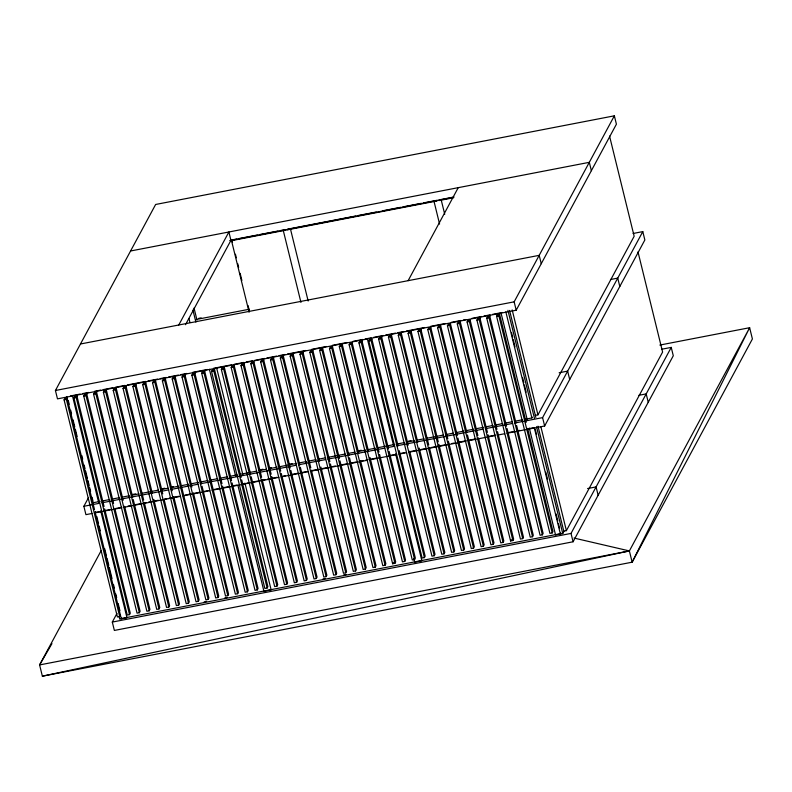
<?xml version="1.0" encoding="UTF-8"?>
<svg xmlns="http://www.w3.org/2000/svg" width="792" height="792" viewBox="0 0 792 792"><rect width="100%" height="100%" fill="white"/><g stroke="black" fill="none" stroke-linecap="round" stroke-linejoin="round"><path stroke-width="1.19" d="M55.43 390.496L155.638 204.475L614.354 115.82L616.414 124.186L516.196 310.207L57.479 398.861L55.43 390.496L514.147 301.841L614.354 115.82M64.083 399.851L64.835 398.455L67.122 398.02L66.37 399.406L119.701 616.513L117.404 616.958L64.083 399.851L66.37 399.406M104.643 508.87L130.284 613.216L129.532 614.612L127.235 615.057L73.913 397.95L74.656 396.554L76.953 396.119L104.059 506.464M129.532 614.612L76.2 397.515L76.953 396.119M115.068 509.365L140.105 611.315L139.362 612.711L137.065 613.157L83.734 396.05L84.487 394.663L86.783 394.218L113.593 503.365M139.362 612.711L86.031 395.614L86.783 394.218M124.601 506.266L149.935 609.424L149.183 610.81L146.896 611.256L93.565 394.159L94.317 392.763L96.614 392.317L123.126 500.267M149.183 610.81L95.862 393.713L96.614 392.317M133.254 499.564L159.766 607.523L159.014 608.919L156.727 609.355L103.396 392.258L104.148 390.862L106.445 390.416L132.66 497.168M159.014 608.919L105.692 391.812L106.445 390.416M144.263 502.465L169.597 605.623L168.845 607.019L166.558 607.454L113.226 390.357L113.979 388.961L116.276 388.516L143.669 500.069M168.845 607.019L115.523 389.912L116.276 388.516M153.796 499.366L179.428 603.722L178.675 605.118L176.378 605.563L123.057 388.456L123.809 387.06L126.106 386.615L152.321 493.367M178.675 605.118L125.354 388.011L126.106 386.615M164.211 499.861L189.258 601.821L188.506 603.217L186.209 603.662L132.888 386.555L133.64 385.159L135.927 384.714L162.746 493.871M188.506 603.217L135.185 386.11L135.927 384.714M173.755 496.762L199.089 599.92L198.337 601.316L196.04 601.762L142.718 384.655L143.471 383.259L145.758 382.813L172.28 490.773M198.337 601.316L145.005 384.209L145.758 382.813M178.774 324.997L228.888 231.987L230.937 240.352L185.496 324.71M91.991 513.473L85.922 514.652L83.873 506.286L88.526 497.633M152.549 382.754L153.302 381.358L155.588 380.912L208.92 598.019L208.167 599.415L205.87 599.861L152.549 382.754L154.836 382.308L155.588 380.912M249.104 312.216L231.521 240.659L231.927 239.917L236.778 238.976M93.228 502.059L92.832 502.801L100.109 501.395M193.406 492.97L218.75 596.119L217.998 597.514L215.701 597.96L162.38 380.853L163.132 379.457L165.419 379.022L191.941 486.971M217.998 597.514L164.667 380.417L165.419 379.022M95.604 511.701L95.198 512.454L101.267 511.276M202.059 486.268L228.581 594.218L227.829 595.614L225.532 596.059L172.201 378.952L172.953 377.556L175.25 377.121L201.475 483.872M227.829 595.614L174.497 378.517L175.25 377.121M182.031 377.051L182.784 375.665L185.081 375.22L238.402 592.317L237.65 593.713L235.363 594.158L182.031 377.051L184.328 376.616L185.081 375.22M222.601 486.07L248.233 590.426L247.48 591.812L245.193 592.258L191.862 375.161L192.614 373.765L194.911 373.319L222.017 483.665M247.48 591.812L194.159 374.715L194.911 373.319M101.198 550.588L39.6 664.924L42.362 676.18L632.145 562.191L752.4 338.966L749.638 327.71L659.835 345.065M232.135 482.971L258.063 588.525L257.311 589.921L255.024 590.357L201.693 373.26L202.445 371.864L204.742 371.418L231.551 480.566M257.311 589.921L203.99 372.814L204.742 371.418M241.679 479.873L267.894 586.624L267.142 588.02L264.855 588.456L211.523 371.359L212.276 369.963L214.573 369.517L241.085 477.467M267.142 588.02L213.82 370.913L214.573 369.517M251.213 476.774L277.725 584.724L276.972 586.12L274.675 586.565L221.354 369.458L222.106 368.062L224.403 367.617L250.619 474.368M276.972 586.12L223.651 369.013L224.403 367.617M262.221 479.665L287.555 582.823L286.803 584.219L284.506 584.664L231.185 367.557L231.937 366.161L234.224 365.716L261.627 477.269M286.803 584.219L233.482 367.112L234.224 365.716M271.755 476.566L297.386 580.922L296.634 582.318L294.337 582.764L241.015 365.656L241.768 364.261L244.055 363.815L271.161 474.17M296.634 582.318L243.302 365.211L244.055 363.815M281.289 473.467L307.217 579.021L306.464 580.417L304.168 580.863L250.846 363.756L251.599 362.36L253.885 361.924L280.695 471.072M661.528 349.272L671.24 347.401L673.289 355.757L573.081 541.778L114.365 630.442L112.306 622.076L116.969 613.424M306.464 580.417L253.133 363.31L253.885 361.924M119.701 616.513L120.453 615.117M560.736 532.986L560.33 533.729L121.275 618.592L121.671 617.849M290.822 470.369L317.048 577.12L316.295 578.516L313.998 578.962L260.677 361.855L261.419 360.459L263.716 360.023L290.228 467.973M316.295 578.516L262.964 361.419L263.716 360.023M300.356 467.27L326.868 575.22L326.126 576.616L323.829 577.061L270.498 359.954L271.25 358.558L273.547 358.123L299.772 464.874M326.126 576.616L272.795 359.518L273.547 358.123M311.365 470.171L336.699 573.319L335.947 574.715L333.66 575.16L280.328 358.063L281.081 356.667L283.378 356.222L310.781 467.775M335.947 574.715L282.625 357.618L283.378 356.222M320.899 467.072L346.53 571.428L345.777 572.814L343.49 573.26L290.159 356.162L290.912 354.767L293.208 354.321L319.423 461.073M345.777 572.814L292.456 355.717L293.208 354.321M330.432 463.973L356.36 569.527L355.608 570.923L353.321 571.359L299.99 354.262L300.742 352.866L303.039 352.42L329.848 461.568M355.608 570.923L302.287 353.816L303.039 352.42M339.966 460.875L366.191 567.626L365.439 569.022L363.142 569.458L309.82 352.361L310.573 350.965L312.87 350.519L339.382 458.469M365.439 569.022L312.117 351.915L312.87 350.519M349.51 457.776L376.022 565.726L375.269 567.121L372.973 567.567L319.651 350.46L320.404 349.064L322.7 348.619L348.916 455.37M375.269 567.121L321.948 350.014L322.7 348.619M360.518 460.667L385.853 563.825L385.1 565.221L382.803 565.666L329.482 348.559L330.234 347.163L332.521 346.718L358.746 453.469M385.1 565.221L331.769 348.114L332.521 346.718M370.052 457.568L395.683 561.924L394.931 563.32L392.634 563.765L339.313 346.658L340.065 345.262L342.352 344.817L368.577 451.579M394.931 563.32L341.6 346.213L342.352 344.817M379.586 454.469L405.514 560.023L404.762 561.419L402.465 561.865L349.143 344.758L349.896 343.362L352.183 342.926L378.992 452.074M404.762 561.419L351.43 344.312L352.183 342.926M389.12 451.371L415.345 558.122L414.592 559.518L412.295 559.964L358.974 342.857L359.716 341.461L362.013 341.025L388.525 448.975M414.592 559.518L361.261 342.421L362.013 341.025M399.247 450.668L425.165 556.222L424.423 557.617L422.126 558.063L368.795 340.956L369.547 339.57L371.844 339.125L398.069 445.876M424.423 557.617L371.092 340.52L371.844 339.125M408.137 280.665L458.241 187.655M409.662 451.173L434.996 554.321L434.244 555.717L431.957 556.162L378.625 339.065L379.378 337.669L381.675 337.224L408.187 445.173M434.244 555.717L380.922 338.62L381.675 337.224M419.196 448.074L444.827 552.43L444.074 553.826L441.788 554.261L388.456 337.164L389.209 335.768L391.505 335.323L417.721 442.075M444.074 553.826L390.753 336.719L391.505 335.323M429.323 447.371L454.657 550.529L453.905 551.925L451.618 552.361L398.287 335.263L399.039 333.868L401.336 333.422L428.729 444.975M453.905 551.925L400.584 334.818L401.336 333.422M438.857 444.272L464.488 548.628L463.736 550.024L461.439 550.47L408.118 333.363L408.87 331.967L411.167 331.521L438.263 441.877M463.736 550.024L410.414 332.917L411.167 331.521M448.391 441.174L474.319 546.727L473.567 548.123L471.27 548.569L417.948 331.462L418.701 330.066L420.988 329.62L447.807 438.778M473.567 548.123L420.245 331.016L420.988 329.62M457.925 438.075L484.15 544.827L483.397 546.223L481.1 546.668L427.779 329.561L428.531 328.165L430.818 327.72L457.34 435.679M483.397 546.223L430.066 329.116L430.818 327.72M467.458 434.976L493.98 542.926L493.228 544.322L490.931 544.767L437.61 327.66L438.362 326.264L440.649 325.819L466.874 432.58M493.228 544.322L439.897 327.215L440.649 325.819M478.467 437.877L503.811 541.025L503.059 542.421L500.762 542.866L447.44 325.76L448.183 324.364L450.48 323.928L477.883 435.471M503.059 542.421L449.727 325.314L450.48 323.928M488.001 434.778L513.642 539.124L512.889 540.52L510.592 540.966L457.261 323.859L458.014 322.463L460.31 322.027L487.417 432.373M512.889 540.52L459.558 323.423L460.31 322.027M497.544 431.67L523.462 537.223L522.71 538.619L520.423 539.065L467.092 321.958L467.844 320.572L470.141 320.126L496.95 429.274M522.71 538.619L469.389 321.522L470.141 320.126M507.078 428.571L533.293 535.333L532.541 536.719L530.254 537.164L476.923 320.067L477.675 318.671L479.972 318.226L506.484 426.175M532.541 536.719L479.219 319.622L479.972 318.226M516.612 425.472L543.124 533.432L542.371 534.828L540.085 535.263L486.753 318.166L487.506 316.77L489.803 316.325L516.018 423.077M542.371 534.828L489.05 317.721L489.803 316.325M527.62 428.373L552.955 531.531L552.202 532.927L549.915 533.362L496.584 316.265L497.336 314.87L499.633 314.424L526.145 422.374M552.202 532.927L498.881 315.82L499.633 314.424M392.634 563.765L393.386 562.369M524.611 419.354L531.887 417.948L532.293 417.196M535.333 415.364L537.956 414.86L634.164 236.273L609.553 136.095M507.019 433.264L544.639 425.997L542.589 417.632L642.797 231.61L633.085 233.482M544.639 425.997L644.856 239.976L642.797 231.61M510.592 540.966L511.345 539.57M529.313 428.106L555.548 534.907L562.756 533.521L563.854 531.472L537.996 426.205M563.775 531.155L566.399 530.64L662.607 352.064L637.996 251.886M573.081 541.778L571.022 533.422L671.24 347.401M42.362 676.18L629.383 550.935L749.638 327.71L632.145 562.191L629.383 550.935L574.002 538.055M51.965 643.619L39.6 664.924L629.383 550.935M130.591 250.985L589.307 162.33L591.357 170.686M239.204 238.511L257.41 234.996M259.835 234.521L278.042 231.007M280.467 230.531L285.318 229.601M287.753 229.126L355.707 215.998M358.132 215.523L376.339 212.008M382.407 210.83L400.603 207.316M403.039 206.851L421.235 203.326M423.661 202.861L437.016 200.277M439.441 199.812L454.004 197M229.72 240.58L453.014 197.426M231.521 240.659L284.922 230.343M287.348 229.868L436.61 201.02M439.045 200.554L453.598 197.743M198.723 318.354L201.148 317.879M195.891 319.562L249.262 309.246M80.477 343.995L539.203 255.341L541.253 263.696M610.464 279.526L617.74 278.111L619.799 286.476M70.399 395.96L80.101 394.079M82.526 393.614L88.595 392.446M94.654 391.268L100.723 390.1M103.148 389.624L112.85 387.753M115.276 387.288L124.978 385.407M127.403 384.942L145.599 381.427M148.025 380.952L157.727 379.081M160.152 378.616L166.221 377.438M168.647 376.972L178.349 375.091M180.774 374.626L186.833 373.458M192.901 372.28L207.454 369.468M213.523 368.3L231.71 364.785M234.135 364.31L243.837 362.439M246.262 361.964L252.331 360.796M254.757 360.33L264.459 358.449M266.884 357.984L276.586 356.113M279.012 355.638L285.08 354.469M287.506 353.994L305.692 350.48M311.761 349.312L326.314 346.5M332.383 345.322L346.936 342.51M352.994 341.342L362.706 339.461M365.132 338.996L371.191 337.828M373.616 337.352L383.318 335.481M385.744 335.016L395.446 333.135M397.871 332.67L403.94 331.492M406.365 331.026L424.562 327.512M430.62 326.334L445.173 323.522M451.242 322.354L460.944 320.473M463.37 320.008L465.795 319.542M471.864 318.364L481.566 316.493M483.991 316.028L490.05 314.85M492.476 314.384L502.178 312.503M73.913 397.95L76.2 397.515M83.734 396.05L86.031 395.614M93.565 394.159L95.862 393.713M103.396 392.258L105.692 391.812M113.226 390.357L115.523 389.912M123.057 388.456L125.354 388.011M132.888 386.555L135.185 386.11M142.718 384.655L145.005 384.209M162.38 380.853L164.667 380.417M172.201 378.952L174.497 378.517M191.862 375.161L194.159 374.715M201.693 373.26L203.99 372.814M211.523 371.359L213.82 370.913M221.354 369.458L223.651 369.013M231.185 367.557L233.482 367.112M241.015 365.656L243.302 365.211M250.846 363.756L253.133 363.31M260.677 361.855L262.964 361.419M270.498 359.954L272.795 359.518M280.328 358.063L282.625 357.618M290.159 356.162L292.456 355.717M299.99 354.262L302.287 353.816M309.82 352.361L312.117 351.915M319.651 350.46L321.948 350.014M329.482 348.559L331.769 348.114M339.313 346.658L341.6 346.213M349.143 344.758L351.43 344.312M358.974 342.857L361.261 342.421M368.795 340.956L371.092 340.52M378.625 339.065L380.922 338.62M388.456 337.164L390.753 336.719M398.287 335.263L400.584 334.818M408.118 333.363L410.414 332.917M417.948 331.462L420.245 331.016M427.779 329.561L430.066 329.116M437.61 327.66L439.897 327.215M447.44 325.76L449.727 325.314M457.261 323.859L459.558 323.423M467.092 321.958L469.389 321.522M476.923 320.067L479.219 319.622M486.753 318.166L489.05 317.721M496.584 316.265L498.881 315.82M559.142 372.765L567.636 371.121L569.696 379.487M638.906 395.307L646.183 393.901L648.242 402.267M132.046 494.555L135.68 493.852M161.152 488.931L164.795 488.228M170.854 487.05L173.28 486.585M259.4 469.943L263.033 469.24M269.102 468.072L271.527 467.597M289.714 464.082L292.139 463.617M357.637 450.955L361.281 450.252M408.583 441.114L411.008 440.639M102.534 500.93L109.811 499.514M112.236 499.049L119.513 497.643M121.938 497.178L129.215 495.772M131.64 495.297L138.917 493.891M141.342 493.426L158.331 490.139M160.756 489.674L168.033 488.268M170.458 487.803L178.942 486.159M181.368 485.684L188.645 484.278M191.07 483.813L198.356 482.407M200.782 481.942L208.058 480.536M210.484 480.061L217.76 478.655M220.186 478.19L227.462 476.784M229.888 476.309L237.164 474.903M239.59 474.438L256.568 471.151M258.994 470.686L266.27 469.28M268.696 468.815L277.19 467.171M279.616 466.706L296.594 463.419M299.02 462.954L306.296 461.548M308.722 461.073L315.998 459.667M318.424 459.202L325.7 457.796M328.126 457.321L345.104 454.044M347.54 453.578L354.816 452.173M357.242 451.697L365.726 450.054M368.151 449.589L375.428 448.183M377.853 447.718L394.832 444.431M397.267 443.965L404.544 442.56M406.969 442.084L414.246 440.679M416.671 440.213L423.948 438.808M426.373 438.342L443.352 435.055M445.777 434.59L453.054 433.184M455.479 432.709L463.973 431.076M466.399 430.601L473.675 429.195M476.101 428.729L483.377 427.324M485.803 426.848L493.079 425.443M495.505 424.977L502.781 423.572M505.207 423.096L512.483 421.69M514.909 421.225L522.185 419.819M83.873 506.286L99.644 503.237M102.069 502.772L168.815 489.872M171.24 489.397L197.941 484.239M200.366 483.773L296.238 465.241M298.663 464.775L325.363 459.617M327.789 459.142L384.823 448.123M387.248 447.648L394.535 446.243M396.96 445.777L483.12 429.125M485.546 428.65L512.246 423.492M514.671 423.027L542.589 417.632M104.9 510.573L109.761 509.632M115.82 508.464L121.889 507.296M127.948 506.118L130.373 505.652M135.224 504.712L141.293 503.544M143.718 503.078L146.144 502.603M148.569 502.138L150.995 501.663M153.42 501.197L158.271 500.257M164.34 499.089L166.765 498.623M169.191 498.148L178.893 496.277M184.952 495.099L191.02 493.931M193.446 493.465L199.505 492.287M203.148 491.584L207.999 490.654M212.85 489.713L220.126 488.308M222.552 487.832L228.621 486.664M233.472 485.724L237.105 485.021M241.956 484.09L244.381 483.615M246.807 483.15L249.232 482.684M251.658 482.209L257.727 481.041M261.37 480.338L265.003 479.635M267.429 479.16L277.131 477.289M283.199 476.121L285.625 475.645M291.684 474.477L297.752 473.299M301.386 472.596L306.237 471.666M312.305 470.488L318.374 469.319M320.8 468.854L326.858 467.676M332.927 466.508L335.353 466.033M340.204 465.102L347.48 463.696M349.906 463.221L355.964 462.053M359.608 461.35L363.251 460.647M365.676 460.172L368.102 459.707M370.527 459.241L376.586 458.063M389.931 455.489L395.99 454.321M399.633 453.608L404.484 452.678M410.553 451.499L416.612 450.331M419.037 449.866L425.106 448.688M431.165 447.52L445.718 444.708M451.787 443.53L454.212 443.065M457.845 442.362L466.339 440.718M468.765 440.253L474.834 439.075M488.169 436.501L495.445 435.095M508.791 432.511L514.859 431.343M517.285 430.878L519.71 430.402M526.987 428.997L534.263 427.591L560.33 533.729M94.416 513.008L121.117 507.85M123.542 507.375L180.576 496.356M183.001 495.891L209.702 490.723M212.127 490.258L278.873 477.358M281.299 476.893L307.999 471.725M310.424 471.26L367.468 460.231M369.894 459.766L396.584 454.608M399.019 454.143L406.296 452.727M408.721 452.262L465.755 441.243M468.191 440.768L494.881 435.61M497.317 435.145L504.593 433.729M587.585 488.555L596.079 486.912L598.138 495.277M204.148 601.91L206.573 601.435M224.77 597.92L227.195 597.455M323.007 578.932L325.433 578.467M343.629 574.952L346.055 574.477M112.306 622.076L571.022 533.422M514.147 301.841L516.196 310.207M512.177 309.91L537.956 414.86M540.916 426.888L566.399 530.64M509.563 310.415L535.857 417.463M507.929 310.306L534.452 418.315M536.521 426.71L562.756 533.521M511.493 332.531L512.662 337.293M513.256 339.679L515.008 346.837M522.621 377.843L523.799 382.615M524.383 385.001L526.136 392.159M535.243 429.234L536.422 434.006M545.797 472.171L547.549 479.318M556.043 513.909L557.806 521.067M558.39 523.453L559.558 528.214M505.821 311.8L531.887 417.948M501.009 312.899L527.244 419.701M444.728 214.276L441.193 199.881L433.986 201.267L439.58 224.077M367.33 338.738L393.565 445.54M395.624 453.945L421.859 560.746L414.652 562.142L413.77 558.538M308.157 301.01L290.466 229.007L283.259 230.403L300.95 302.405M231.927 239.917L232.511 242.303M235.442 254.232L236.323 257.806M237.788 263.766L238.659 267.35M240.125 273.309L241.887 280.467M248.035 305.514L249.213 310.276M216.612 367.864L242.847 474.675M244.906 483.07L271.141 589.882L263.934 591.268L237.996 485.664M209.405 369.26L235.63 476.061M194.03 308.048L196.98 320.047M192.931 310.098L195.881 322.096M188.981 318.572L189.862 322.146M184.328 376.616L237.65 593.713M154.836 382.308L208.167 599.415M72.438 395.723L98.673 502.534M100.742 510.939L126.968 617.74L119.76 619.136L119.176 616.73M68.33 400.693L69.211 404.267M70.676 410.226L71.557 413.81M73.022 419.77L74.775 426.928M75.369 429.313L77.121 436.461M81.814 455.548L82.685 459.122M84.15 465.082L85.031 468.666M85.615 471.052L87.377 478.21M87.961 480.586L89.13 485.357M89.714 487.743L90.595 491.327M92.06 497.287L92.941 500.861M96.772 516.473L98.535 523.631M99.119 526.017L100.287 530.788M104.683 548.678L106.445 555.836M107.029 558.221L108.781 565.369M109.375 567.755L112.009 578.487M113.474 584.456L114.355 588.03M115.81 593.99L116.691 597.574M118.156 603.534L119.919 610.691M66.766 396.663L94.525 509.563M95.109 511.969L121.275 618.592"/></g></svg>
